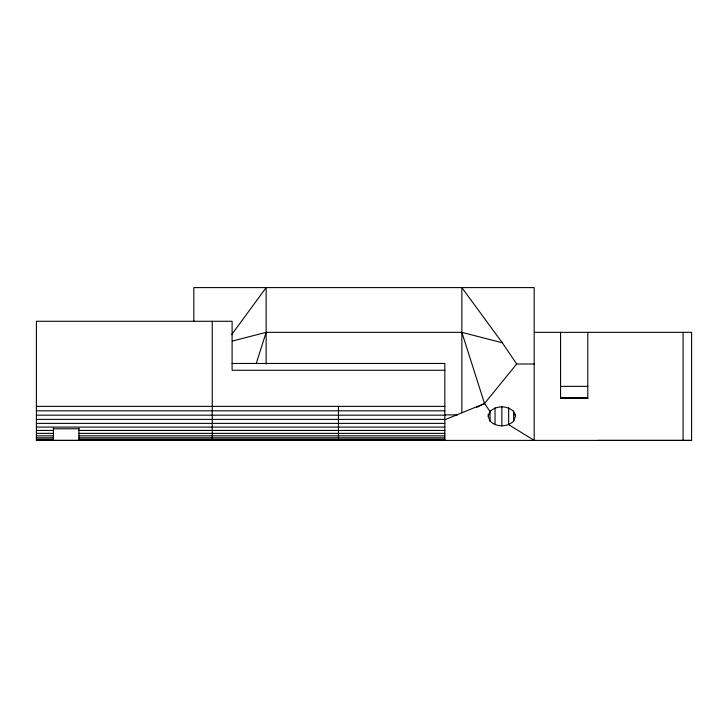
<?xml version="1.0" encoding="UTF-8"?>
<svg xmlns="http://www.w3.org/2000/svg" width="728" height="728" viewBox="0 0 728 728"><rect width="100%" height="100%" fill="white"/><g stroke="black" fill="none" stroke-linecap="round" stroke-linejoin="round"><path stroke-width="1.09" d="M256.183 363.618L266.148 332.341L461.852 332.341L502.293 342.779L516.68 364L534.179 364M488.233 416.334L490.053 411.52C496.369 405.314 507.334 405.314 513.64 411.52L515.46 416.334L513.64 421.148C507.334 427.354 496.369 427.354 490.053 421.148L488.233 416.334L488.233 414.077M231.677 334.634L266.148 287.596L266.148 364M476.64 407.471L484.52 403.521L516.68 364M444.844 419.774L484.52 403.521L490.053 411.52M232.268 341.086L266.148 332.341M444.835 370.27L232.105 370.27L232.105 321.276L36.4 321.276L36.4 440.404L130.003 440.404M534.179 332.341L691.6 332.341L691.6 440.404L36.4 440.404M232.105 363.463L444.835 363.463L444.835 440.404M560.56 386.359L587.787 386.359M560.56 397.861L587.787 397.861M560.56 398.271L587.787 398.271M36.4 406.37L444.835 406.37M36.4 410.81L444.835 410.81M444.89 414.878L457.33 414.878M36.4 415.178L444.835 415.178M36.4 419.392L444.835 419.392M36.4 423.387L444.835 423.387M36.4 427.09L444.835 427.09M53.417 428.774L78.943 428.774M36.4 430.439L53.417 430.439M78.943 430.439L444.835 430.439M36.4 433.369L53.417 433.369M78.943 433.369L444.835 433.369M36.4 435.844L53.417 435.844M78.943 435.844L444.835 435.844M36.4 437.81L53.417 437.81M78.943 437.81L444.835 437.81M36.4 439.248L53.417 439.248M78.943 439.248L444.835 439.248M36.4 440.112L53.417 440.112M78.943 440.112L444.835 440.112M597.997 440.404L691.6 440.404M502.293 342.779L461.852 287.596L461.852 412.612M461.852 332.341L484.52 403.521M683.091 332.341L683.091 440.358M587.787 332.341L587.787 398.38M560.56 332.341L560.56 398.38M515.46 414.077L515.46 416.334M513.64 410.992L513.64 421.148M508.654 407.753L508.654 424.67L534.179 440.404L534.179 287.596L193.821 287.596L193.821 321.303M501.847 406.788L501.847 425.962M495.04 407.753L495.04 424.67M490.053 410.992L490.053 421.148M338.474 406.37L338.474 440.404M212.239 321.276L212.239 440.404M78.943 428.155L78.943 440.404M53.417 427.918L53.417 440.404"/></g></svg>
